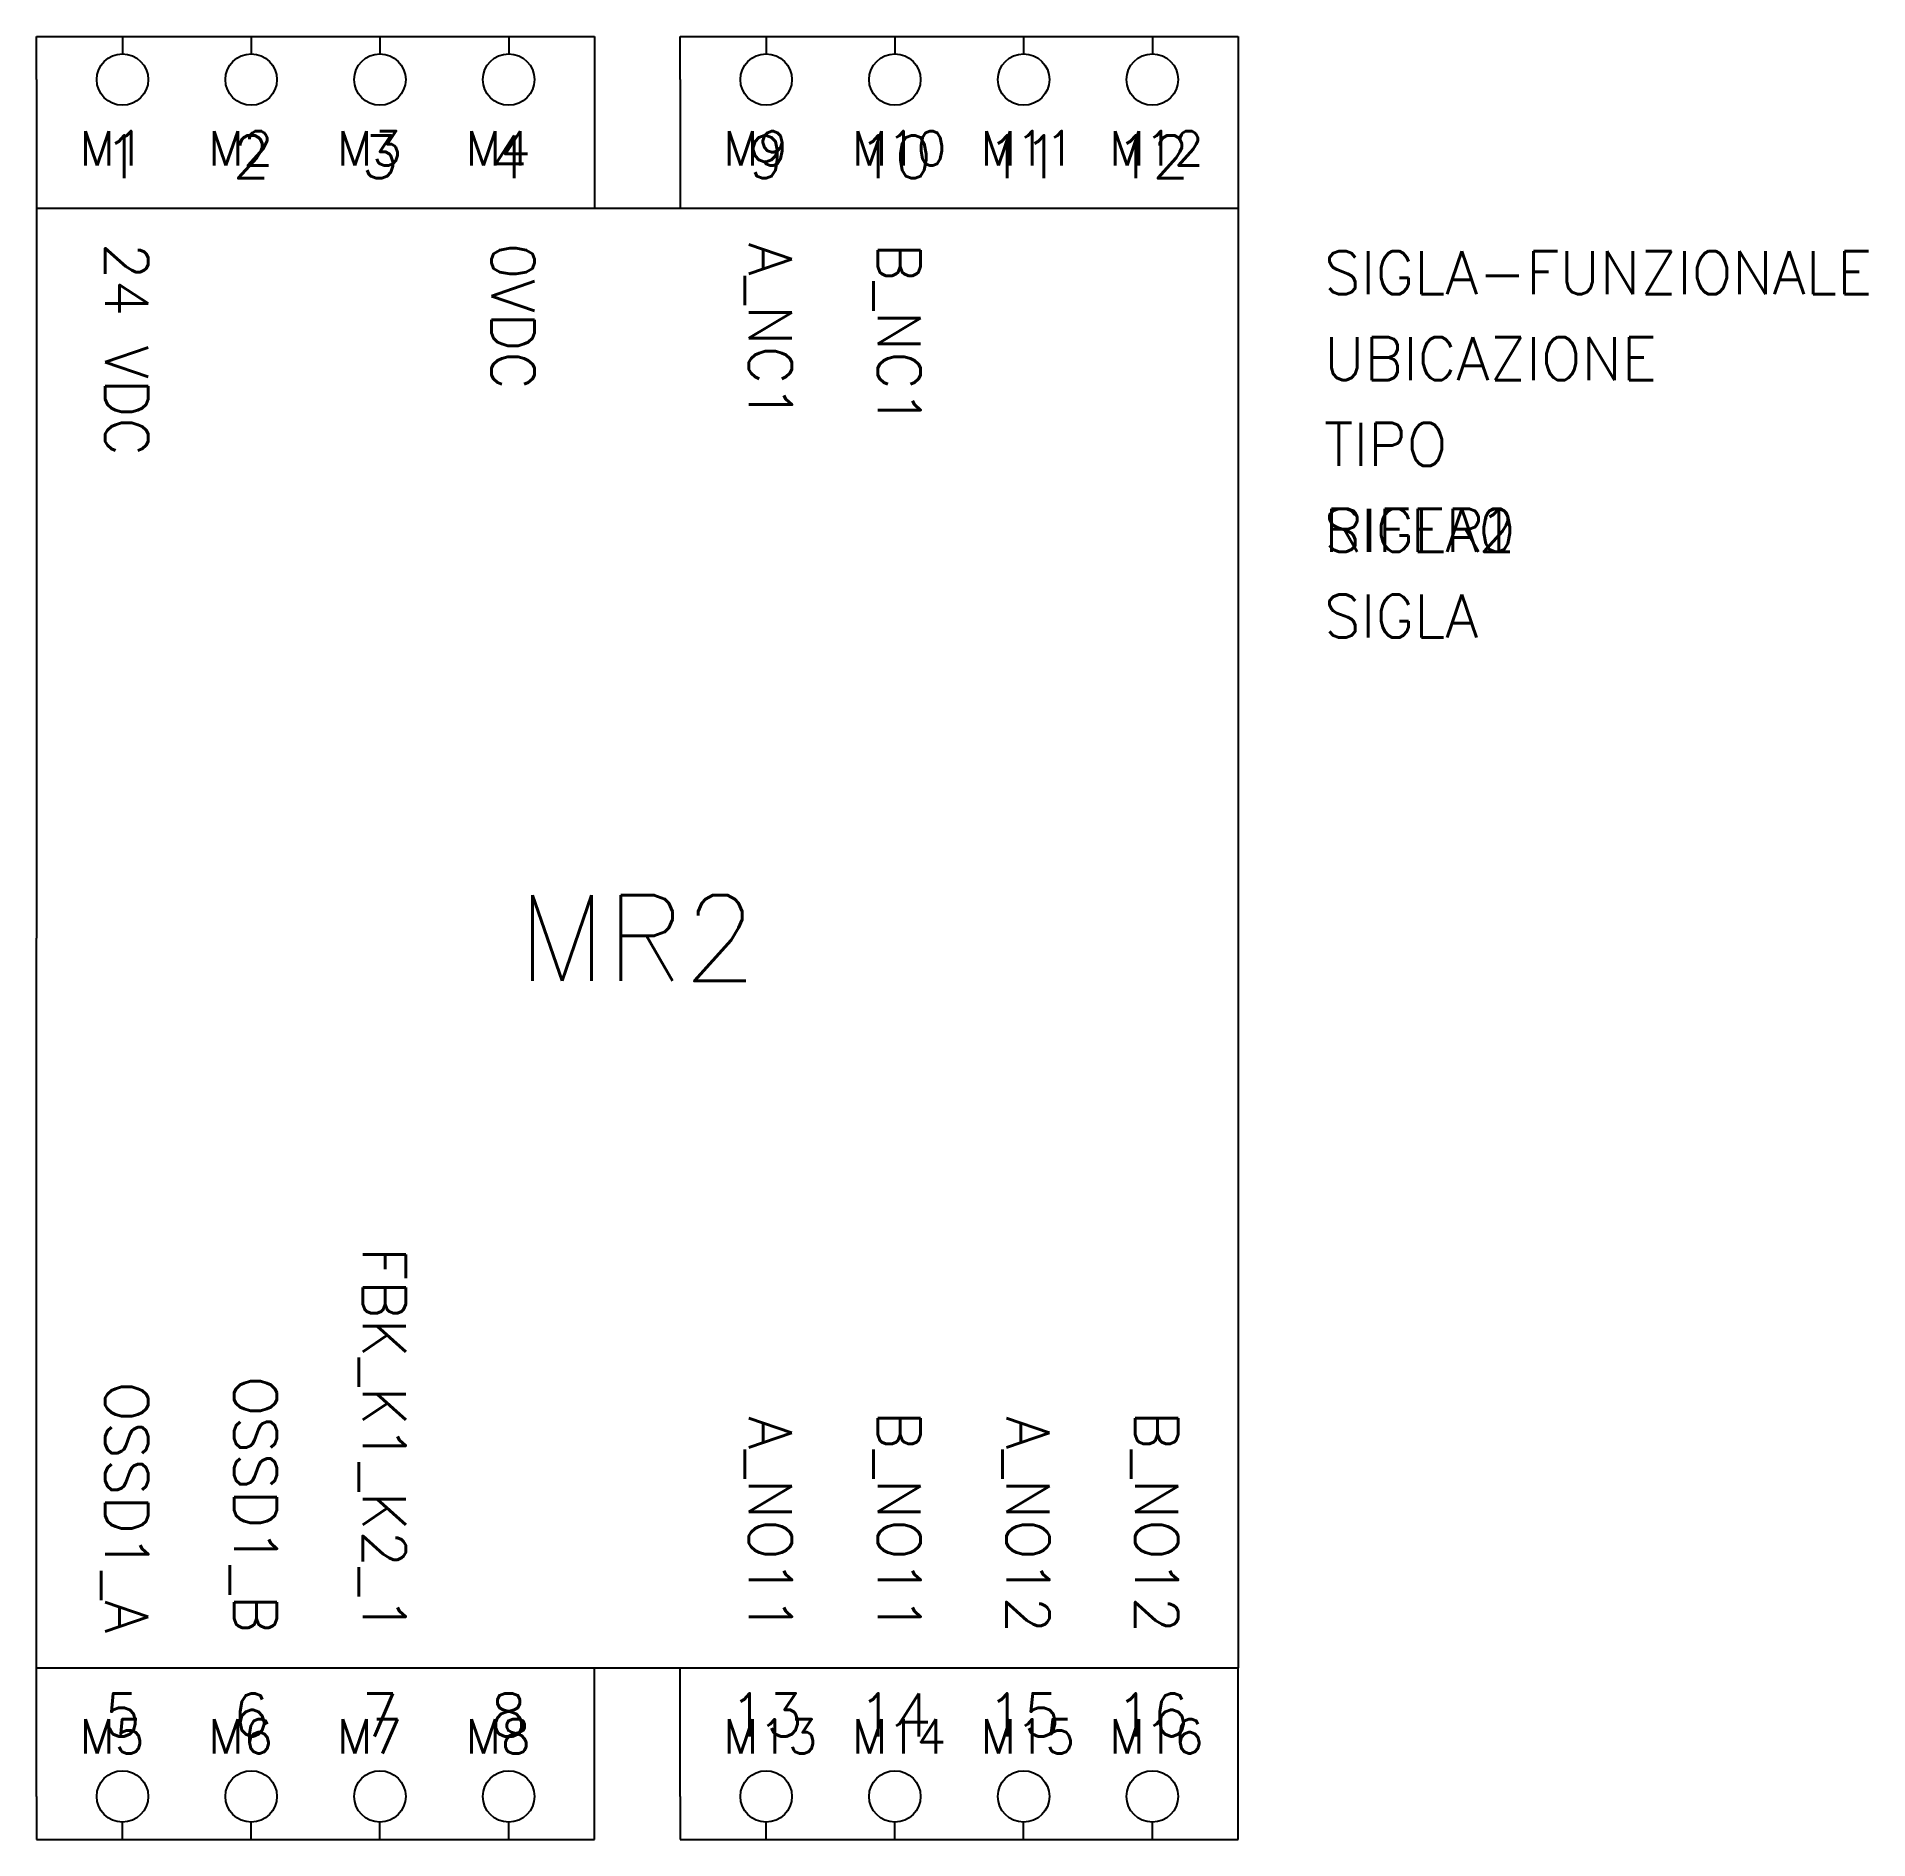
# Model space of a CAD drawing. Extents: x 0 to 107, y 0 to 105.
import ezdxf

# ---------------------------------------------------------------- set-up
doc = ezdxf.new("R2010")
doc.units = 0
doc.header["$LTSCALE"] = 4
doc.layers.get('0').update_dxf_attribs({"linetype": 'CONTINUOUS'})
doc.styles.get("Standard").update_dxf_attribs({"font": 'romans.shx'})

msp = doc.modelspace()

# ---------------------------------------------------------------- linework, layer by layer
for p, q in [((0, 102.5), (0, 105)), ((0, 105), (32.5, 105)), ((5, 105), (5, 104)), ((12.5, 105), (12.5, 104)), ((20, 105), (20, 104)), ((27.5, 105), (27.5, 104)), ((32.5, 105), (32.5, 102.5)), ((37.5, 102.5), (37.5, 105)), ((37.5, 105), (70, 105)), ((42.5, 105), (42.5, 104)), ((50, 105), (50, 104)), ((57.5, 105), (57.5, 104)), ((65, 105), (65, 104)), ((70, 105), (70, 102.5)), ((0, 102.5), (0, 52.5)), ((0, 102.5), (0, 52.5)), ((32.5, 102.5), (32.5, 95)), ((37.5, 102.5), (37.5, 95)), ((70, 102.5), (70, 95)), ((0, 95), (70, 95)), ((70, 95), (70, 10)), ((0, 2.5), (0, 52.5)), ((0, 2.5), (0, 52.5)), ((0, 10), (70, 10)), ((32.5, 2.5), (32.5, 10)), ((37.5, 2.5), (37.5, 10)), ((70, 2.5), (70, 10)), ((0, 2.5), (0, 0)), ((32.5, 0), (32.5, 2.5)), ((37.5, 2.5), (37.5, 0)), ((70, 0), (70, 2.5)), ((0, 0), (32.5, 0)), ((5, 0), (5, 1)), ((12.5, 0), (12.5, 1)), ((20, 0), (20, 1)), ((27.5, 0), (27.5, 1)), ((37.5, 0), (70, 0)), ((42.5, 0), (42.5, 1)), ((50, 0), (50, 1)), ((57.5, 0), (57.5, 1)), ((65, 0), (65, 1))]:
    msp.add_line(p, q)
for centre in [(5, 102.5), (12.5, 102.5), (20, 102.5), (27.5, 102.5), (42.5, 102.5), (50, 102.5), (57.5, 102.5), (65, 102.5), (5, 2.5), (12.5, 2.5), (20, 2.5), (27.5, 2.5), (42.5, 2.5), (50, 2.5), (57.5, 2.5), (65, 2.5)]:
    msp.add_circle(centre, 1.5)

# ---------------------------------------------------------------- texts
at = {"attachment_point": 5}
for s, width, insert, char_height in [('1', 5, (5, 98), 2.5), ('2', 5, (12.5, 98), 2.5), ('3', 5, (20, 98), 2.5), ('4', 5, (27.5, 98), 2.5), ('9', 5, (42.5, 98), 2.5), ('10', 5, (50, 98), 2.5), ('11', 5, (57.5, 98), 2.5), ('12', 5, (65, 98), 2.5), ('MR2', 17.5, (35, 52.5), 5), ('5', 5, (5, 7.25), 2.5), ('6', 5, (12.5, 7.25), 2.5), ('7', 5, (20, 7.25), 2.5), ('8', 5, (27.5, 7.25), 2.5), ('13', 5, (42.5, 7.25), 2.5), ('14', 5, (50, 7.25), 2.5), ('15', 5, (57.5, 7.25), 2.5), ('16', 5, (65, 7.25), 2.5)]:
    msp.add_mtext_dynamic_manual_height_columns(s, width=width, gutter_width=1, heights=[0], dxfattribs=dict(at, insert=insert, char_height=char_height))
at = {"char_height": 2.5, "rotation": 270}
for s, insert, attachment_point in [('A_NC1', (44, 93), 1), ('24 VDC', (6.5, 93), 1), ('0VDC', (29, 93), 1), ('B_NC1', (51.5, 93), 1), ('FBK_K1_K2_1 ', (21.5, 12), 3), ('OSSD1_B', (14, 12), 3), ('OSSD1_A', (6.5, 12), 3), ('A_NO11', (44, 12), 3), ('B_NO11', (51.5, 12), 3), ('A_NO12 ', (59, 12), 3), ('B_NO12 ', (66.5, 12), 3)]:
    msp.add_mtext_dynamic_manual_height_columns(s, width=32.5, gutter_width=1, heights=[0], dxfattribs=dict(at, insert=insert, attachment_point=attachment_point))
for tag, p, s, height, flags in [('F1', (5, 105), '', 0.00001, 9), ('F2', (12.5, 105), '', 0.00001, 9), ('F3', (20, 105), '', 0.00001, 9), ('F4', (27.5, 105), '', 0.00001, 9), ('F9', (42.5, 105), '', 0.00001, 9), ('F10', (50, 105), '', 0.00001, 9), ('F11', (57.5, 105), '', 0.00001, 9), ('F12', (65, 105), '', 0.00001, 9), ('NOTE2', (0, 2.5), '', 0.00000001, 9), ('NOTE1', (0, 2.5), '', 0.00000001, 9), ('CODICE', (0, 2.5), '1xNNN', 0.00000001, 9), ('H-TABELLA', (0, 2.5), '', 0.00000001, 9), ('T-TABELLA', (0, 2.5), '', 0.00000001, 9), ('P-TABELLA', (0, 2.5), '', 0.00000001, 9), ('POSIZIONE', (0, 2.5), '', 0.00000001, 9), ('TIPOSIG', (0, 2.5), '3', 0.00000001, 9), ('TIPOSIG', (0, 0), '3', 0.00000001, 9), ('POSIZIONE', (0, 0), '', 0.00000001, 9), ('P-TABELLA', (0, 0), '', 0.00000001, 9), ('T-TABELLA', (0, 0), '', 0.00000001, 9), ('H-TABELLA', (0, 0), '', 0.00000001, 9), ('CODICE', (0, 0), '1xNNN', 0.00000001, 9), ('NOTE1', (0, 0), '', 0.00000001, 9), ('NOTE2', (0, 0), '', 0.00000001, 9), ('DEN1', (0, 0), '', 0.00000001, 8), ('DEN1-A', (0, 0), '', 0.00000001, 8), ('DEN1-TRAD-ID', (0, 0), '', 0.00000001, 8), ('F5', (5, 0), '', 0.00001, 9), ('F6', (12.5, 0), '', 0.00001, 9), ('F7', (20, 0), '', 0.00001, 9), ('F8', (27.5, 0), '', 0.00001, 9), ('F13', (42.5, 0), '', 0.00001, 9), ('F14', (50, 0), '', 0.00001, 9), ('F15', (57.5, 0), '', 0.00001, 9), ('F16', (65, 0), '', 0.00001, 9)]:
    msp.add_attdef(tag, p, s, height=height, dxfattribs=dict(flags=flags))
at = {"color": 4, "flags": 8}
for tag, p in [('M1', (2.5, 97.5)), ('M2', (10, 97.5)), ('M3', (17.5, 97.5)), ('M4', (25, 97.5)), ('M9', (40, 97.5)), ('M10', (47.5, 97.5)), ('M11', (55, 97.5)), ('M12', (62.5, 97.5)), ('M5', (2.5, 5)), ('M6', (10, 5)), ('M7', (17.5, 5)), ('M8', (25, 5)), ('M13', (40, 5)), ('M14', (47.5, 5)), ('M15', (55, 5)), ('M16', (62.5, 5))]:
    msp.add_attdef(tag, p, '', height=2, dxfattribs=at)
at = {"color": 3}
for tag, p, s, flags in [('SIGLA-FUNZIONALE', (75, 90), '', 9), ('UBICAZIONE', (75, 85), '', 8), ('TIPO', (75, 80), '', 9), ('SIGLA0', (75, 75), '', 9), ('SIGLA1', (75, 75), '', 9), ('SIGLA2', (75, 75), '', 9), ('RIFER', (75, 75), 'RIFER ?', 8), ('SIGLA', (75, 70), 'SIGLA ?', 8)]:
    msp.add_attdef(tag, p, s, height=2.5, dxfattribs=dict(at, flags=flags))

doc.saveas('drawing.dxf')
